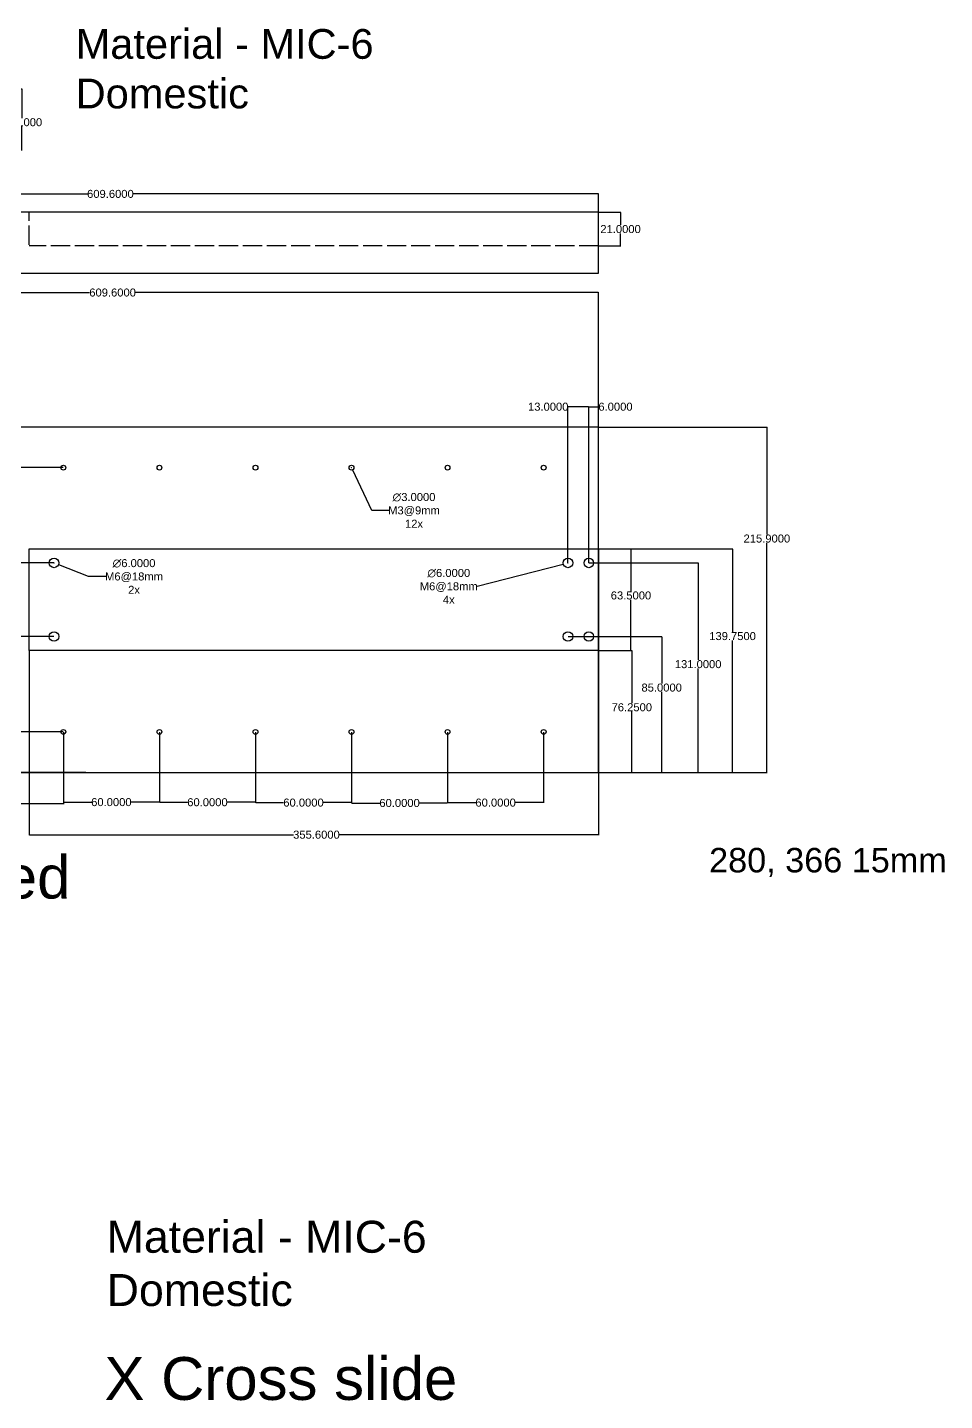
# Model space of a CAD drawing. Header units: inches. Extents: x -54 to 1859, y 85 to 1091.
# Drawn here: x 313 to 886, y 233 to 1091 of the extents above; entities that cross this region are included whole.
import ezdxf

# ---------------------------------------------------------------- set-up
doc = ezdxf.new("R2010")
doc.units = ezdxf.units.IN
doc.header["$MEASUREMENT"] = 0
doc.header["$PDMODE"] = 96
doc.linetypes.add('ACAD_ISO02W100', pattern=[15, 12, -3])
doc.styles.get("Standard").update_dxf_attribs({"font": 'arial.ttf'})
doc.dimstyles.get("Standard").update_dxf_attribs({"dimtxt": 5, "dimasz": 0.18, "dimexe": 0.18, "dimexo": 0.0625, "dimgap": 0.09, "dimtad": 0, "dimtih": 1, "dimtoh": 1, "dimdec": 4, "dimzin": 0, "dimdsep": 46, "dimtxsty": 'Standard', "dimcen": 0.09, "dimadec": 0, "dimazin": 0, "dimtfac": 1, "dimtdec": 4, "dimtofl": 0, "dimtmove": 0, "dimatfit": 3, "dimfxl": 1, "dimtolj": 1, "dimtzin": 0, "dimlwd": 30, "dimarcsym": 0})

# ---------------------------------------------------------------- blocks, each defined once
blk = doc.blocks.new('*U73')
blk.add_circle((0, 0), 1.5)
blk = doc.blocks.new('*U74')
at = {"color": 0, "linetype": 'ByBlock', "lineweight": -2, "transparency": 16777216}
for p in [(349.6, 650), (409.6, 650), (469.6, 650), (529.6, 650), (589.6, 650), (649.6, 650)]:
    blk.add_blockref('*U73', p, dxfattribs=at)
blk = doc.blocks.new('*U75')
blk.add_circle((1.2625, 0), 1.5)
blk = doc.blocks.new('*U76')
at = {"color": 0, "linetype": 'ByBlock', "lineweight": -2, "transparency": 16777216}
for p in [(349.6, 816), (409.6, 816), (469.6, 816), (529.6, 816), (589.6, 816), (649.6, 816)]:
    blk.add_blockref('*U75', p, dxfattribs=at)
blk = doc.blocks.new('*U77')
blk.add_circle((0, 0), 3)
blk = doc.blocks.new('*U78')
at = {"color": 0, "linetype": 'ByBlock', "lineweight": -2, "transparency": 16777216, "rotation": 270}
for p in [(329.6, 756), (329.6, 710)]:
    blk.add_blockref('*U77', p, dxfattribs=at)
blk = doc.blocks.new('*D79')
at = {"color": 0, "lineweight": -2, "transparency": 16777216}
for p, q in [((60, 841.06), (60, 925.08)), ((669.6, 841.06), (669.6, 925.08))]:
    blk.add_line(p, q, dxfattribs=at)
at = {"color": 0, "lineweight": 30, "transparency": 16777216}
for p, q in [((60.18, 924.9), (351.81, 924.9)), ((669.42, 924.9), (380.53, 924.9))]:
    blk.add_line(p, q, dxfattribs=at)
at = {"color": 0, "transparency": 16777216}
for points in [[(60.18, 924.93), (60.18, 924.87), (60, 924.9)], [(669.42, 924.93), (669.42, 924.87), (669.6, 924.9)]]:
    blk.add_solid(points, dxfattribs=at)
at = {"layer": 'Defpoints', "color": 0, "transparency": 16777216}
for p in [(60, 924.9), (60, 841), (669.6, 841)]:
    blk.add_point(p, dxfattribs=at)
at = {"color": 0, "transparency": 16777216, "insert": (366.17, 924.9), "char_height": 5, "attachment_point": 5}
blk.add_mtext('\\A1;609.6000', dxfattribs=at)
blk = doc.blocks.new('*D84')
at = {"color": 0, "lineweight": -2, "transparency": 16777216}
for p, q in [((329.54, 710), (9.46, 710)), ((349.41, 625), (9.46, 625))]:
    blk.add_line(p, q, dxfattribs=at)
at = {"color": 0, "lineweight": 30, "transparency": 16777216}
for p, q in [((9.64, 709.82), (9.64, 680.58)), ((9.64, 625.18), (9.64, 675.29))]:
    blk.add_line(p, q, dxfattribs=at)
at = {"color": 0, "transparency": 16777216}
for points in [[(9.61, 709.82), (9.67, 709.82), (9.64, 710)], [(9.61, 625.18), (9.67, 625.18), (9.64, 625)]]:
    blk.add_solid(points, dxfattribs=at)
at = {"layer": 'Defpoints', "color": 0, "transparency": 16777216}
for p in [(329.6, 710), (9.64, 625), (349.48, 625)]:
    blk.add_point(p, dxfattribs=at)
at = {"color": 0, "transparency": 16777216, "insert": (9.64, 677.93), "char_height": 5, "attachment_point": 5}
blk.add_mtext('\\A1;85.0000', dxfattribs=at)
blk = doc.blocks.new('*D85')
at = {"color": 0, "lineweight": -2, "transparency": 16777216}
for p, q in [((650.66, 710), (709.3, 710)), ((656.66, 625), (709.3, 625))]:
    blk.add_line(p, q, dxfattribs=at)
at = {"color": 0, "lineweight": 30, "transparency": 16777216}
for p, q in [((709.12, 709.82), (709.12, 680.71)), ((709.12, 625.18), (709.12, 675.43))]:
    blk.add_line(p, q, dxfattribs=at)
at = {"color": 0, "transparency": 16777216}
for points in [[(709.09, 709.82), (709.15, 709.82), (709.12, 710)], [(709.09, 625.18), (709.15, 625.18), (709.12, 625)]]:
    blk.add_solid(points, dxfattribs=at)
at = {"layer": 'Defpoints', "color": 0, "transparency": 16777216}
for p in [(650.6, 710), (656.6, 625), (709.12, 625)]:
    blk.add_point(p, dxfattribs=at)
at = {"color": 0, "transparency": 16777216, "insert": (709.12, 678.07), "char_height": 5, "attachment_point": 5}
blk.add_mtext('\\A1;85.0000', dxfattribs=at)
blk = doc.blocks.new('*D86')
at = {"color": 0, "lineweight": -2, "transparency": 16777216}
for p, q in [((663.66, 756), (732.08, 756)), ((669.66, 625), (732.08, 625))]:
    blk.add_line(p, q, dxfattribs=at)
at = {"color": 0, "lineweight": 30, "transparency": 16777216}
for p, q in [((731.9, 755.82), (731.9, 695.36)), ((731.9, 625.18), (731.9, 690.07))]:
    blk.add_line(p, q, dxfattribs=at)
at = {"color": 0, "transparency": 16777216}
for points in [[(731.87, 755.82), (731.93, 755.82), (731.9, 756)], [(731.87, 625.18), (731.93, 625.18), (731.9, 625)]]:
    blk.add_solid(points, dxfattribs=at)
at = {"layer": 'Defpoints', "color": 0, "transparency": 16777216}
for p in [(663.6, 756), (669.6, 625), (731.9, 625)]:
    blk.add_point(p, dxfattribs=at)
at = {"color": 0, "transparency": 16777216, "insert": (731.9, 692.71), "char_height": 5, "attachment_point": 5}
blk.add_mtext('\\A1;131.0000', dxfattribs=at)
blk = doc.blocks.new('*D87')
at = {"color": 0, "lineweight": -2, "transparency": 16777216}
for p, q in [((663.6, 756.06), (663.6, 853.74)), ((669.6, 756.06), (669.6, 853.74))]:
    blk.add_line(p, q, dxfattribs=at)
at = {"color": 0, "lineweight": 30, "transparency": 16777216}
for p, q in [((663.78, 853.56), (669.42, 853.56)), ((669.6, 853.56), (669.78, 853.56))]:
    blk.add_line(p, q, dxfattribs=at)
at = {"color": 0, "transparency": 16777216}
for points in [[(663.78, 853.59), (663.78, 853.53), (663.6, 853.56)], [(669.42, 853.59), (669.42, 853.53), (669.6, 853.56)]]:
    blk.add_solid(points, dxfattribs=at)
at = {"layer": 'Defpoints', "color": 0, "transparency": 16777216}
for p in [(669.6, 853.56), (663.6, 756), (669.6, 756)]:
    blk.add_point(p, dxfattribs=at)
at = {"color": 0, "transparency": 16777216, "insert": (680.25, 853.56), "char_height": 5, "attachment_point": 5}
blk.add_mtext('\\A1;6.0000', dxfattribs=at)
blk = doc.blocks.new('*D88')
at = {"color": 0, "lineweight": 30, "transparency": 16777216}
for p, q in [((650.6, 853.56), (650.42, 853.56)), ((663.42, 853.56), (650.78, 853.56))]:
    blk.add_line(p, q, dxfattribs=at)
at = {"color": 0, "lineweight": -2, "transparency": 16777216}
for p, q in [((650.6, 756.06), (650.6, 853.74)), ((663.6, 756.06), (663.6, 853.74))]:
    blk.add_line(p, q, dxfattribs=at)
at = {"color": 0, "transparency": 16777216}
for points in [[(650.78, 853.59), (650.78, 853.53), (650.6, 853.56)], [(663.42, 853.59), (663.42, 853.53), (663.6, 853.56)]]:
    blk.add_solid(points, dxfattribs=at)
at = {"layer": 'Defpoints', "color": 0, "transparency": 16777216}
for p in [(650.6, 853.56), (650.6, 756), (663.6, 756)]:
    blk.add_point(p, dxfattribs=at)
at = {"color": 0, "transparency": 16777216, "insert": (638.25, 853.56), "char_height": 5, "attachment_point": 5}
blk.add_mtext('\\A1;13.0000', dxfattribs=at)
blk = doc.blocks.new('*D90')
at = {"color": 0, "lineweight": -2, "transparency": 16777216}
for p, q in [((329.48, 756), (-1.8, 756)), ((327.04, 625), (-1.8, 625))]:
    blk.add_line(p, q, dxfattribs=at)
at = {"color": 0, "lineweight": 30, "transparency": 16777216}
for p, q in [((-1.62, 755.82), (-1.62, 693.14)), ((-1.62, 625.18), (-1.62, 687.86))]:
    blk.add_line(p, q, dxfattribs=at)
at = {"color": 0, "transparency": 16777216}
for points in [[(-1.65, 755.82), (-1.59, 755.82), (-1.62, 756)], [(-1.65, 625.18), (-1.59, 625.18), (-1.62, 625)]]:
    blk.add_solid(points, dxfattribs=at)
at = {"layer": 'Defpoints', "color": 0, "transparency": 16777216}
for p in [(329.54, 756), (-1.62, 625), (327.1, 625)]:
    blk.add_point(p, dxfattribs=at)
at = {"color": 0, "transparency": 16777216, "insert": (-1.62, 690.5), "char_height": 5, "attachment_point": 5}
blk.add_mtext('\\A1;131.0000', dxfattribs=at)
blk = doc.blocks.new('*D108')
at = {"color": 0, "lineweight": -2, "transparency": 16777216}
for p, q in [((60, 962.4), (60, 986.7)), ((669.6, 962.4), (669.6, 986.7))]:
    blk.add_line(p, q, dxfattribs=at)
at = {"color": 0, "lineweight": 30, "transparency": 16777216}
for p, q in [((60.18, 986.52), (350.44, 986.52)), ((669.42, 986.52), (379.16, 986.52))]:
    blk.add_line(p, q, dxfattribs=at)
at = {"color": 0, "transparency": 16777216}
for points in [[(60.18, 986.55), (60.18, 986.49), (60, 986.52)], [(669.42, 986.55), (669.42, 986.49), (669.6, 986.52)]]:
    blk.add_solid(points, dxfattribs=at)
at = {"layer": 'Defpoints', "color": 0, "transparency": 16777216}
for p in [(669.6, 986.52), (60, 962.34), (669.6, 962.34)]:
    blk.add_point(p, dxfattribs=at)
at = {"color": 0, "transparency": 16777216, "insert": (364.8, 986.52), "char_height": 5, "attachment_point": 5}
blk.add_mtext('\\A1;609.6000', dxfattribs=at)
blk = doc.blocks.new('*D111')
at = {"color": 0, "lineweight": -2, "transparency": 16777216}
for p, q in [((515.31, 815.5), (515.49, 815.5)), ((515.4, 815.41), (515.4, 815.59))]:
    blk.add_line(p, q, dxfattribs=at)
at = {"color": 0, "lineweight": 30, "transparency": 16777216}
for p, q in [((528.01, 788.82), (516.12, 813.98)), ((538.66, 788.82), (528.01, 788.82))]:
    blk.add_line(p, q, dxfattribs=at)
at = {"color": 0, "transparency": 16777216}
blk.add_solid([(516.15, 813.99), (516.09, 813.97), (516.04, 814.14)], dxfattribs=at)
at = {"layer": 'Defpoints', "color": 0, "transparency": 16777216}
for p in [(514.76, 816.86), (516.04, 814.14)]:
    blk.add_point(p, dxfattribs=at)
at = {"color": 0, "transparency": 16777216, "insert": (554.42, 788.82), "char_height": 5, "attachment_point": 5}
blk.add_mtext('\\A1;∅3.0000\\PM3@9mm\\P12x', dxfattribs=at)
blk = doc.blocks.new('*D115')
at = {"color": 0, "lineweight": -2, "transparency": 16777216}
for p, q in [((329.51, 756), (329.69, 756)), ((329.6, 755.91), (329.6, 756.09))]:
    blk.add_line(p, q, dxfattribs=at)
at = {"color": 0, "lineweight": 30, "transparency": 16777216}
for p, q in [((351.2, 747.53), (332.56, 754.84)), ((361.84, 747.53), (351.2, 747.53))]:
    blk.add_line(p, q, dxfattribs=at)
at = {"color": 0, "transparency": 16777216}
blk.add_solid([(332.57, 754.87), (332.55, 754.81), (332.39, 754.9)], dxfattribs=at)
at = {"layer": 'Defpoints', "color": 0, "transparency": 16777216}
for p in [(326.81, 757.1), (332.39, 754.9)]:
    blk.add_point(p, dxfattribs=at)
at = {"color": 0, "transparency": 16777216, "insert": (379.55, 747.53), "char_height": 5, "attachment_point": 5}
blk.add_mtext('\\A1;∅6.0000\\PM6@18mm\\P2x', dxfattribs=at)
blk = doc.blocks.new('*D117')
at = {"color": 0, "lineweight": 30, "transparency": 16777216}
blk.add_line((593.85, 741.38), (647.52, 755.21), dxfattribs=at)
at = {"color": 0, "lineweight": -2, "transparency": 16777216}
for p, q in [((650.51, 756), (650.69, 756)), ((650.6, 755.91), (650.6, 756.09))]:
    blk.add_line(p, q, dxfattribs=at)
at = {"color": 0, "transparency": 16777216}
blk.add_solid([(647.51, 755.24), (647.53, 755.18), (647.69, 755.25)], dxfattribs=at)
at = {"layer": 'Defpoints', "color": 0, "transparency": 16777216}
for p in [(647.69, 755.25), (653.51, 756.75)]:
    blk.add_point(p, dxfattribs=at)
at = {"color": 0, "transparency": 16777216, "insert": (576.14, 741.38), "char_height": 5, "attachment_point": 5}
blk.add_mtext('\\A1;∅6.0000\\PM6@18mm\\P4x', dxfattribs=at)
blk = doc.blocks.new('*D127')
at = {"color": 0, "lineweight": -2, "transparency": 16777216}
for p, q in [((335.34, 650.4), (37.2, 650.4)), ((349.54, 625), (37.2, 625))]:
    blk.add_line(p, q, dxfattribs=at)
at = {"color": 0, "lineweight": 30, "transparency": 16777216}
for p, q in [((37.38, 650.22), (37.38, 640.34)), ((37.38, 625.18), (37.38, 635.06))]:
    blk.add_line(p, q, dxfattribs=at)
at = {"color": 0, "transparency": 16777216}
for points in [[(37.35, 650.22), (37.41, 650.22), (37.38, 650.4)], [(37.35, 625.18), (37.41, 625.18), (37.38, 625)]]:
    blk.add_solid(points, dxfattribs=at)
at = {"layer": 'Defpoints', "color": 0, "transparency": 16777216}
for p in [(335.4, 650.4), (37.38, 625), (349.6, 625)]:
    blk.add_point(p, dxfattribs=at)
at = {"color": 0, "transparency": 16777216, "insert": (37.38, 637.7), "char_height": 5, "attachment_point": 5}
blk.add_mtext('\\A1;25.4000', dxfattribs=at)
blk = doc.blocks.new('*D128')
at = {"color": 0, "lineweight": -2, "transparency": 16777216}
for p, q in [((335.34, 815.5), (-40.26, 815.5)), ((59.94, 625), (-40.26, 625))]:
    blk.add_line(p, q, dxfattribs=at)
at = {"color": 0, "lineweight": 30, "transparency": 16777216}
for p, q in [((-40.08, 815.32), (-40.08, 722.89)), ((-40.08, 625.18), (-40.08, 717.61))]:
    blk.add_line(p, q, dxfattribs=at)
at = {"color": 0, "transparency": 16777216}
for points in [[(-40.11, 815.32), (-40.05, 815.32), (-40.08, 815.5)], [(-40.11, 625.18), (-40.05, 625.18), (-40.08, 625)]]:
    blk.add_solid(points, dxfattribs=at)
at = {"layer": 'Defpoints', "color": 0, "transparency": 16777216}
for p in [(335.4, 815.5), (-40.08, 625), (60, 625)]:
    blk.add_point(p, dxfattribs=at)
at = {"color": 0, "transparency": 16777216, "insert": (-40.08, 720.25), "char_height": 5, "attachment_point": 5}
blk.add_mtext('\\A1;190.5000', dxfattribs=at)
blk = doc.blocks.new('*D132')
at = {"color": 0, "lineweight": -2, "transparency": 16777216}
for p, q in [((669.66, 840.9), (775, 840.9)), ((669.66, 625), (775, 625))]:
    blk.add_line(p, q, dxfattribs=at)
at = {"color": 0, "lineweight": 30, "transparency": 16777216}
for p, q in [((774.82, 840.72), (774.82, 773.83)), ((774.82, 625.18), (774.82, 768.54))]:
    blk.add_line(p, q, dxfattribs=at)
at = {"color": 0, "transparency": 16777216}
for points in [[(774.79, 840.72), (774.85, 840.72), (774.82, 840.9)], [(774.79, 625.18), (774.85, 625.18), (774.82, 625)]]:
    blk.add_solid(points, dxfattribs=at)
at = {"layer": 'Defpoints', "color": 0, "transparency": 16777216}
for p in [(669.6, 840.9), (669.6, 625), (774.82, 625)]:
    blk.add_point(p, dxfattribs=at)
at = {"color": 0, "transparency": 16777216, "insert": (774.82, 771.19), "char_height": 5, "attachment_point": 5}
blk.add_mtext('\\A1;215.9000', dxfattribs=at)
blk = doc.blocks.new('*D147')
at = {"color": 0, "lineweight": -2, "transparency": 16777216}
for p, q in [((335.4, 650.34), (335.4, 605.33)), ((60, 624.94), (60, 605.33))]:
    blk.add_line(p, q, dxfattribs=at)
at = {"color": 0, "lineweight": 30, "transparency": 16777216}
for p, q in [((60.18, 605.51), (183.31, 605.51)), ((335.22, 605.51), (212.09, 605.51))]:
    blk.add_line(p, q, dxfattribs=at)
at = {"color": 0, "transparency": 16777216}
for points in [[(60.18, 605.54), (60.18, 605.48), (60, 605.51)], [(335.22, 605.54), (335.22, 605.48), (335.4, 605.51)]]:
    blk.add_solid(points, dxfattribs=at)
at = {"layer": 'Defpoints', "color": 0, "transparency": 16777216}
for p in [(335.4, 650.4), (60, 625), (60, 605.51)]:
    blk.add_point(p, dxfattribs=at)
at = {"color": 0, "transparency": 16777216, "insert": (197.7, 605.51), "char_height": 5, "attachment_point": 5}
blk.add_mtext('\\A1;275.4000', dxfattribs=at)
blk = doc.blocks.new('*D148')
at = {"color": 0, "lineweight": -2, "transparency": 16777216}
for p, q in [((335.4, 650.34), (335.4, 606.33)), ((395.4, 650.34), (395.4, 606.33))]:
    blk.add_line(p, q, dxfattribs=at)
at = {"color": 0, "lineweight": 30, "transparency": 16777216}
for p, q in [((335.58, 606.51), (352.98, 606.51)), ((395.22, 606.51), (377.82, 606.51))]:
    blk.add_line(p, q, dxfattribs=at)
at = {"color": 0, "transparency": 16777216}
for points in [[(335.58, 606.54), (335.58, 606.48), (335.4, 606.51)], [(395.22, 606.54), (395.22, 606.48), (395.4, 606.51)]]:
    blk.add_solid(points, dxfattribs=at)
at = {"layer": 'Defpoints', "color": 0, "transparency": 16777216}
for p in [(335.4, 650.4), (395.4, 650.4), (395.4, 606.51)]:
    blk.add_point(p, dxfattribs=at)
at = {"color": 0, "transparency": 16777216, "insert": (365.4, 606.51), "char_height": 5, "attachment_point": 5}
blk.add_mtext('\\A1;60.0000', dxfattribs=at)
blk = doc.blocks.new('*D149')
at = {"color": 0, "lineweight": -2, "transparency": 16777216}
for p, q in [((395.4, 650.34), (395.4, 606.26)), ((455.4, 650.34), (455.4, 606.26))]:
    blk.add_line(p, q, dxfattribs=at)
at = {"color": 0, "lineweight": 30, "transparency": 16777216}
for p, q in [((395.58, 606.44), (412.98, 606.44)), ((455.22, 606.44), (437.82, 606.44))]:
    blk.add_line(p, q, dxfattribs=at)
at = {"color": 0, "transparency": 16777216}
for points in [[(395.58, 606.47), (395.58, 606.41), (395.4, 606.44)], [(455.22, 606.47), (455.22, 606.41), (455.4, 606.44)]]:
    blk.add_solid(points, dxfattribs=at)
at = {"layer": 'Defpoints', "color": 0, "transparency": 16777216}
for p in [(395.4, 650.4), (455.4, 650.4), (395.4, 606.44)]:
    blk.add_point(p, dxfattribs=at)
at = {"color": 0, "transparency": 16777216, "insert": (425.4, 606.44), "char_height": 5, "attachment_point": 5}
blk.add_mtext('\\A1;60.0000', dxfattribs=at)
blk = doc.blocks.new('*D150')
at = {"color": 0, "lineweight": -2, "transparency": 16777216}
for p, q in [((455.4, 650.34), (455.4, 606.03)), ((515.4, 650.34), (515.4, 606.03))]:
    blk.add_line(p, q, dxfattribs=at)
at = {"color": 0, "lineweight": 30, "transparency": 16777216}
for p, q in [((455.58, 606.21), (472.98, 606.21)), ((515.22, 606.21), (497.82, 606.21))]:
    blk.add_line(p, q, dxfattribs=at)
at = {"color": 0, "transparency": 16777216}
for points in [[(455.58, 606.24), (455.58, 606.18), (455.4, 606.21)], [(515.22, 606.24), (515.22, 606.18), (515.4, 606.21)]]:
    blk.add_solid(points, dxfattribs=at)
at = {"layer": 'Defpoints', "color": 0, "transparency": 16777216}
for p in [(455.4, 650.4), (515.4, 650.4), (515.4, 606.21)]:
    blk.add_point(p, dxfattribs=at)
at = {"color": 0, "transparency": 16777216, "insert": (485.4, 606.21), "char_height": 5, "attachment_point": 5}
blk.add_mtext('\\A1;60.0000', dxfattribs=at)
blk = doc.blocks.new('*D151')
at = {"color": 0, "lineweight": -2, "transparency": 16777216}
for p, q in [((515.4, 650.34), (515.4, 605.8)), ((575.4, 650.34), (575.4, 605.8))]:
    blk.add_line(p, q, dxfattribs=at)
at = {"color": 0, "lineweight": 30, "transparency": 16777216}
for p, q in [((515.58, 605.98), (532.98, 605.98)), ((575.22, 605.98), (557.82, 605.98))]:
    blk.add_line(p, q, dxfattribs=at)
at = {"color": 0, "transparency": 16777216}
for points in [[(515.58, 606.01), (515.58, 605.95), (515.4, 605.98)], [(575.22, 606.01), (575.22, 605.95), (575.4, 605.98)]]:
    blk.add_solid(points, dxfattribs=at)
at = {"layer": 'Defpoints', "color": 0, "transparency": 16777216}
for p in [(515.4, 650.4), (575.4, 650.4), (515.4, 605.98)]:
    blk.add_point(p, dxfattribs=at)
at = {"color": 0, "transparency": 16777216, "insert": (545.4, 605.98), "char_height": 5, "attachment_point": 5}
blk.add_mtext('\\A1;60.0000', dxfattribs=at)
blk = doc.blocks.new('*D152')
at = {"color": 0, "lineweight": -2, "transparency": 16777216}
for p, q in [((575.4, 650.34), (575.4, 606.03)), ((635.4, 650.34), (635.4, 606.03))]:
    blk.add_line(p, q, dxfattribs=at)
at = {"color": 0, "lineweight": 30, "transparency": 16777216}
for p, q in [((575.58, 606.21), (592.98, 606.21)), ((635.22, 606.21), (617.82, 606.21))]:
    blk.add_line(p, q, dxfattribs=at)
at = {"color": 0, "transparency": 16777216}
for points in [[(575.58, 606.24), (575.58, 606.18), (575.4, 606.21)], [(635.22, 606.24), (635.22, 606.18), (635.4, 606.21)]]:
    blk.add_solid(points, dxfattribs=at)
at = {"layer": 'Defpoints', "color": 0, "transparency": 16777216}
for p in [(575.4, 650.4), (635.4, 650.4), (575.4, 606.21)]:
    blk.add_point(p, dxfattribs=at)
at = {"color": 0, "transparency": 16777216, "insert": (605.4, 606.21), "char_height": 5, "attachment_point": 5}
blk.add_mtext('\\A1;60.0000', dxfattribs=at)
blk = doc.blocks.new('*D172')
at = {"color": 0, "lineweight": -2, "transparency": 16777216}
for p, q in [((669.66, 975.04), (683.61, 975.04)), ((669.66, 954.04), (683.61, 954.04))]:
    blk.add_line(p, q, dxfattribs=at)
at = {"color": 0, "lineweight": 30, "transparency": 16777216}
for p, q in [((683.43, 974.86), (683.43, 967.18)), ((683.43, 954.22), (683.43, 961.89))]:
    blk.add_line(p, q, dxfattribs=at)
at = {"color": 0, "transparency": 16777216}
for points in [[(683.4, 974.86), (683.46, 974.86), (683.43, 975.04)], [(683.4, 954.22), (683.46, 954.22), (683.43, 954.04)]]:
    blk.add_solid(points, dxfattribs=at)
at = {"layer": 'Defpoints', "color": 0, "transparency": 16777216}
for p in [(669.6, 975.04), (683.43, 975.04), (669.6, 954.04)]:
    blk.add_point(p, dxfattribs=at)
at = {"color": 0, "transparency": 16777216, "insert": (683.43, 964.54), "char_height": 5, "attachment_point": 5}
blk.add_mtext('\\A1;21.0000', dxfattribs=at)
blk = doc.blocks.new('*D176')
at = {"color": 0, "lineweight": -2, "transparency": 16777216}
for p, q in [((669.66, 701.25), (690.64, 701.25)), ((669.66, 625), (690.64, 625))]:
    blk.add_line(p, q, dxfattribs=at)
at = {"color": 0, "lineweight": 30, "transparency": 16777216}
for p, q in [((690.46, 701.07), (690.46, 668.41)), ((690.46, 625.18), (690.46, 663.12))]:
    blk.add_line(p, q, dxfattribs=at)
at = {"color": 0, "transparency": 16777216}
for points in [[(690.43, 701.07), (690.49, 701.07), (690.46, 701.25)], [(690.43, 625.18), (690.49, 625.18), (690.46, 625)]]:
    blk.add_solid(points, dxfattribs=at)
at = {"layer": 'Defpoints', "color": 0, "transparency": 16777216}
for p in [(669.6, 701.25), (669.6, 625), (690.46, 625)]:
    blk.add_point(p, dxfattribs=at)
at = {"color": 0, "transparency": 16777216, "insert": (690.46, 665.77), "char_height": 5, "attachment_point": 5}
blk.add_mtext('\\A1;76.2500', dxfattribs=at)
blk = doc.blocks.new('*D177')
at = {"color": 0, "lineweight": -2, "transparency": 16777216}
for p, q in [((669.66, 764.75), (753.57, 764.75)), ((669.66, 625), (753.57, 625))]:
    blk.add_line(p, q, dxfattribs=at)
at = {"color": 0, "lineweight": 30, "transparency": 16777216}
for p, q in [((753.39, 764.57), (753.39, 712.88)), ((753.39, 625.18), (753.39, 707.59))]:
    blk.add_line(p, q, dxfattribs=at)
at = {"color": 0, "transparency": 16777216}
for points in [[(753.36, 764.57), (753.42, 764.57), (753.39, 764.75)], [(753.36, 625.18), (753.42, 625.18), (753.39, 625)]]:
    blk.add_solid(points, dxfattribs=at)
at = {"layer": 'Defpoints', "color": 0, "transparency": 16777216}
for p in [(669.6, 764.75), (669.6, 625), (753.39, 625)]:
    blk.add_point(p, dxfattribs=at)
at = {"color": 0, "transparency": 16777216, "insert": (753.39, 710.24), "char_height": 5, "attachment_point": 5}
blk.add_mtext('\\A1;139.7500', dxfattribs=at)
blk = doc.blocks.new('*D180')
at = {"color": 0, "lineweight": -2, "transparency": 16777216}
for p, q in [((314, 701.19), (314, 585.99)), ((669.6, 701.19), (669.6, 585.99))]:
    blk.add_line(p, q, dxfattribs=at)
at = {"color": 0, "lineweight": 30, "transparency": 16777216}
for p, q in [((314.18, 586.17), (479.14, 586.17)), ((669.42, 586.17), (507.83, 586.17))]:
    blk.add_line(p, q, dxfattribs=at)
at = {"color": 0, "transparency": 16777216}
for points in [[(314.18, 586.2), (314.18, 586.14), (314, 586.17)], [(669.42, 586.2), (669.42, 586.14), (669.6, 586.17)]]:
    blk.add_solid(points, dxfattribs=at)
at = {"layer": 'Defpoints', "color": 0, "transparency": 16777216}
for p in [(314, 701.25), (669.6, 701.25), (314, 586.17)]:
    blk.add_point(p, dxfattribs=at)
at = {"color": 0, "transparency": 16777216, "insert": (493.49, 586.17), "char_height": 5, "attachment_point": 5}
blk.add_mtext('\\A1;355.6000', dxfattribs=at)
blk = doc.blocks.new('*D193')
at = {"color": 0, "lineweight": -2, "transparency": 16777216}
for p, q in [((669.66, 764.75), (690.12, 764.75)), ((669.73, 701.25), (690.12, 701.25))]:
    blk.add_line(p, q, dxfattribs=at)
at = {"color": 0, "lineweight": 30, "transparency": 16777216}
for p, q in [((689.94, 764.57), (689.94, 738.29)), ((689.94, 701.43), (689.94, 733))]:
    blk.add_line(p, q, dxfattribs=at)
at = {"color": 0, "transparency": 16777216}
for points in [[(689.91, 764.57), (689.97, 764.57), (689.94, 764.75)], [(689.91, 701.43), (689.97, 701.43), (689.94, 701.25)]]:
    blk.add_solid(points, dxfattribs=at)
at = {"layer": 'Defpoints', "color": 0, "transparency": 16777216}
for p in [(669.6, 764.75), (669.66, 701.25), (689.94, 701.25)]:
    blk.add_point(p, dxfattribs=at)
at = {"color": 0, "transparency": 16777216, "insert": (689.94, 735.64), "char_height": 5, "attachment_point": 5}
blk.add_mtext('\\A1;63.5000', dxfattribs=at)
blk = doc.blocks.new('*D195')
at = {"color": 0, "lineweight": -2, "transparency": 16777216}
for p, q in [((276.98, 1052.11), (309.73, 1052.11)), ((276.98, 1014.01), (309.73, 1014.01))]:
    blk.add_line(p, q, dxfattribs=at)
at = {"color": 0, "lineweight": 30, "transparency": 16777216}
for p, q in [((309.55, 1051.93), (309.55, 1033.94)), ((309.55, 1014.19), (309.55, 1028.65))]:
    blk.add_line(p, q, dxfattribs=at)
at = {"color": 0, "transparency": 16777216}
for points in [[(309.52, 1051.93), (309.58, 1051.93), (309.55, 1052.11)], [(309.52, 1014.19), (309.58, 1014.19), (309.55, 1014.01)]]:
    blk.add_solid(points, dxfattribs=at)
at = {"layer": 'Defpoints', "color": 0, "transparency": 16777216}
for p in [(276.92, 1052.11), (276.92, 1014.01), (309.55, 1014.01)]:
    blk.add_point(p, dxfattribs=at)
at = {"color": 0, "transparency": 16777216, "insert": (309.55, 1031.29), "char_height": 5, "attachment_point": 5}
blk.add_mtext('\\A1;38.1000', dxfattribs=at)

msp = doc.modelspace()

# ---------------------------------------------------------------- linework, layer by layer
at = {"linetype": 'ACAD_ISO02W100'}
for p, q in [((314, 954.71665), (314, 975.03665)), ((669.6, 954.03665), (314, 954.03665))]:
    msp.add_line(p, q, dxfattribs=at)
for points in [[(60, 936.93665), (669.6, 936.93665), (669.6, 975.03665), (60, 975.03665)], [(60, 625), (669.6, 625), (669.6, 840.9), (60, 840.9)], [(669.6, 701.25), (314, 701.25), (314, 764.75), (669.6, 764.75)]]:
    msp.add_lwpolyline(points, close=True)
for centre in [(650.6, 756), (663.6, 756), (650.6, 710), (663.6, 710)]:
    msp.add_circle(centre, 3)

# ---------------------------------------------------------------- block references
for name, p in [('*U76', (-15.4625, -0.5)), ('*U78', (0, 0)), ('*U74', (-14.2, 0.39995))]:
    msp.add_blockref(name, p)

# ---------------------------------------------------------------- texts
at = {"attachment_point": 1}
for s, width, heights, insert, char_height in [('Material - MIC-6 \\PDomestic', 248.0355915, [64.34853], (343.09935, 1089.5414), 18.5854156), ('Material - MIC-6 Domestic', 260.8120034, [85.10151], (362.4905, 344.96648), 19.9598997), ('X Cross slide', 223.5012079, [71.5866], (361.12167, 259.81291), 26.7753304)]:
    msp.add_mtext_dynamic_manual_height_columns(s, width=width, gutter_width=1, heights=heights, dxfattribs=dict(at, insert=insert, char_height=char_height))
note = msp.add_mtext_dynamic_manual_height_columns('280, 366 15mm\\P', width=197.3300659, gutter_width=1, heights=[1.82593, 0], dxfattribs=dict(insert=(713.80005, 577.92618), char_height=15.2943831, attachment_point=2))
at = {"insert": (273.29678, 573.06711), "char_height": 26.77533, "width": 197.4866162, "attachment_point": 1}
msp.add_mtext('Bed', dxfattribs=at)

# ---------------------------------------------------------------- dimensions: what is measured, and where the dimension line sits
for base, p1, p2, picture, middle in [((309.54894, 1014.01442), (276.91595, 1052.11442), (276.91595, 1014.01442), '*D195', (309.54894, 1031.29442)), ((774.81643, 625), (669.6, 840.9), (669.6, 625), '*D132', (774.81643, 771.1856)), ((753.38546, 625), (669.6, 764.75), (669.6, 625), '*D177', (753.38546, 710.23819)), ((689.94296, 701.25), (669.6, 764.75), (669.6625, 701.25), '*D193', (689.94296, 735.64457)), ((731.90141, 625), (663.6, 756), (669.6, 625), '*D86', (731.90141, 692.71401)), ((9.63893, 625), (329.6, 710), (349.475, 625), '*D84', (9.63893, 677.93468)), ((709.11541, 625), (650.6, 710), (656.6, 625), '*D85', (709.11541, 678.07146)), ((690.4605, 625), (669.6, 701.25), (669.6, 625), '*D176', (690.4605, 665.76786))]:
    dim = msp.add_linear_dim(base=base, p1=p1, p2=p2, angle=90, dimstyle='Standard')
    dim.commit()
    dim.dimension.update_dxf_attribs({"geometry": picture, "text_midpoint": middle, "dimtype": 160})
for base, p1, p2, picture, middle in [((669.6, 986.51883), (60, 962.33665), (669.6, 962.33665), '*D108', (364.8, 986.51883)), ((650.6, 853.55848), (663.6, 756), (650.6, 756), '*D88', (638.25292, 853.55848)), ((669.6, 853.56358), (663.6, 756), (669.6, 756), '*D87', (680.2537, 853.56358)), ((60, 605.51313), (335.4, 650.39995), (60, 625), '*D147', (197.7, 605.51313)), ((395.4, 606.50954), (335.4, 650.39995), (395.4, 650.39995), '*D148', (365.4, 606.50954)), ((395.4, 606.44381), (455.4, 650.39995), (395.4, 650.39995), '*D149', (425.4, 606.44381)), ((515.4, 606.20998), (455.4, 650.39995), (515.4, 650.39995), '*D150', (485.4, 606.20998)), ((515.4, 605.97614), (575.4, 650.39995), (515.4, 650.39995), '*D151', (545.4, 605.97614)), ((575.4, 606.20998), (635.4, 650.39995), (575.4, 650.39995), '*D152', (605.4, 606.20998))]:
    dim = msp.add_linear_dim(base=base, p1=p1, p2=p2, dimstyle='Standard')
    dim.commit()
    dim.dimension.update_dxf_attribs({"geometry": picture, "text_midpoint": middle})
for base, p1, p2, picture, middle in [((683.43472, 975.03665), (669.6, 954.03665), (669.6, 975.03665), '*D172', (683.43472, 964.53665)), ((-40.07759, 625), (335.4, 815.5), (60, 625), '*D128', (-40.07759, 720.25)), ((-1.62089, 625), (329.5375, 756), (327.1, 625), '*D90', (-1.62089, 690.5)), ((37.375546, 625), (335.399996, 650.399951), (349.6, 625), '*D127', (37.375546, 637.699976))]:
    dim = msp.add_linear_dim(base=base, p1=p1, p2=p2, angle=90, dimstyle='Standard')
    dim.commit()
    dim.dimension.update_dxf_attribs({"geometry": picture, "text_midpoint": middle})
for base, p1, p2, picture, middle in [((60, 924.90358), (669.6, 841), (60, 841), '*D79', (366.16752, 924.90358)), ((314, 586.17381), (669.6, 701.25), (314, 701.25), '*D180', (493.48724, 586.17381))]:
    dim = msp.add_linear_dim(base=base, p1=p1, p2=p2, dimstyle='Standard')
    dim.commit()
    dim.dimension.update_dxf_attribs({"geometry": picture, "text_midpoint": middle, "dimtype": 160})
for p1, p2, text, picture, middle in [((514.75885, 816.85607), (516.04115, 814.14393), '<>\\PM3@9mm\\P12x', '*D111', (554.42034, 788.81951)), ((326.80727, 757.09575), (332.39273, 754.90425), '<>\\PM6@18mm\\P2x', '*D115', (379.54547, 747.52613)), ((653.50512, 756.74851), (647.69488, 755.25149), '<>\\PM6@18mm\\P4x', '*D117', (593.84634, 741.3773))]:
    dim = msp.add_diameter_dim_2p(p1=p1, p2=p2, text=text, dimstyle='Standard')
    dim.commit()
    dim.dimension.update_dxf_attribs({"geometry": picture, "text_midpoint": middle, "dimtype": 163})

doc.saveas('drawing.dxf')
